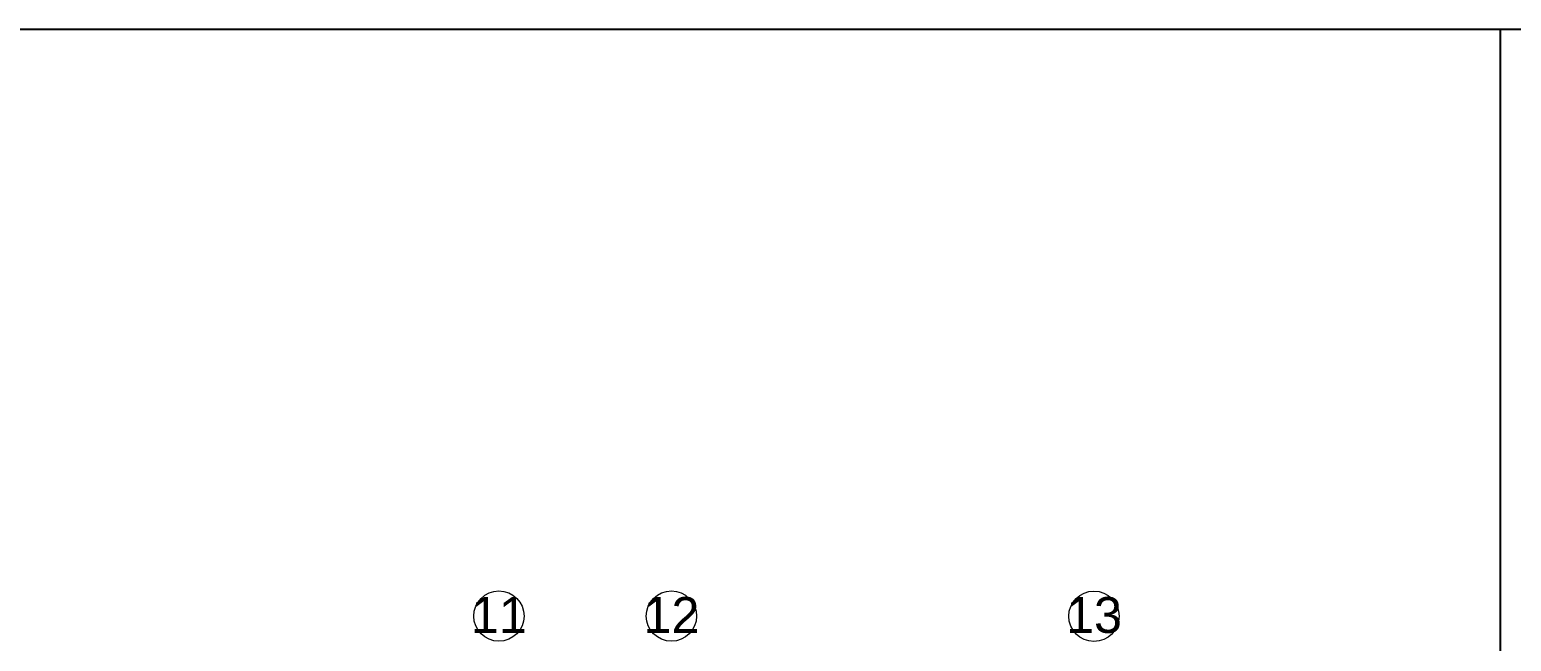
# Model space of a CAD drawing. Header units: centimetres. Extents: x 14449 to 53524, y -19051 to -10746.
# Drawn here: x 31681 to 32712, y -11172 to -10746 of the extents above; entities that cross this region are included whole.
import ezdxf

# ---------------------------------------------------------------- set-up
doc = ezdxf.new("R2010")
doc.units = ezdxf.units.CM
doc.layers.add('P-AKS', color=255, linetype='Continuous', lineweight=5)
doc.layers.add('rtm-sıva', color=252, linetype='Continuous', lineweight=15)
doc.styles.add('arial_1_18', font='arial.ttf', dxfattribs={"height": 0.2})

# ---------------------------------------------------------------- blocks, each defined once
blk = doc.blocks.new('YTUJ7U')
at = {"layer": 'P-AKS', "linetype": 'Continuous'}
for centre in [(28722.1, -8537), (28842.1, -8537), (29136, -8537.1)]:
    blk.add_circle(centre, 17.5, dxfattribs=at)
at = {"layer": 'P-AKS', "linetype": 'Continuous', "style": 'arial_1_18'}
for s, p in [('12', (28822.7, -8548.7)), ('11', (28702.7, -8548.7)), ('13', (29116.6, -8548.7))]:
    blk.add_text(s, height=25, dxfattribs=at).set_placement(p)

msp = doc.modelspace()

# ---------------------------------------------------------------- linework, layer by layer
at = {"color": 2, "lineweight": 25}
msp.add_line((32703.8, -10746.2), (32703.8, -12946.2), dxfattribs=at)
msp.add_lwpolyline([(53524.4, -10746.2), (16573.4, -10746.2)], dxfattribs=at)

# ---------------------------------------------------------------- block references
at = {"layer": 'rtm-sıva'}
msp.add_blockref('YTUJ7U', (3285.2, -2617.5), dxfattribs=at)

doc.saveas('drawing.dxf')
